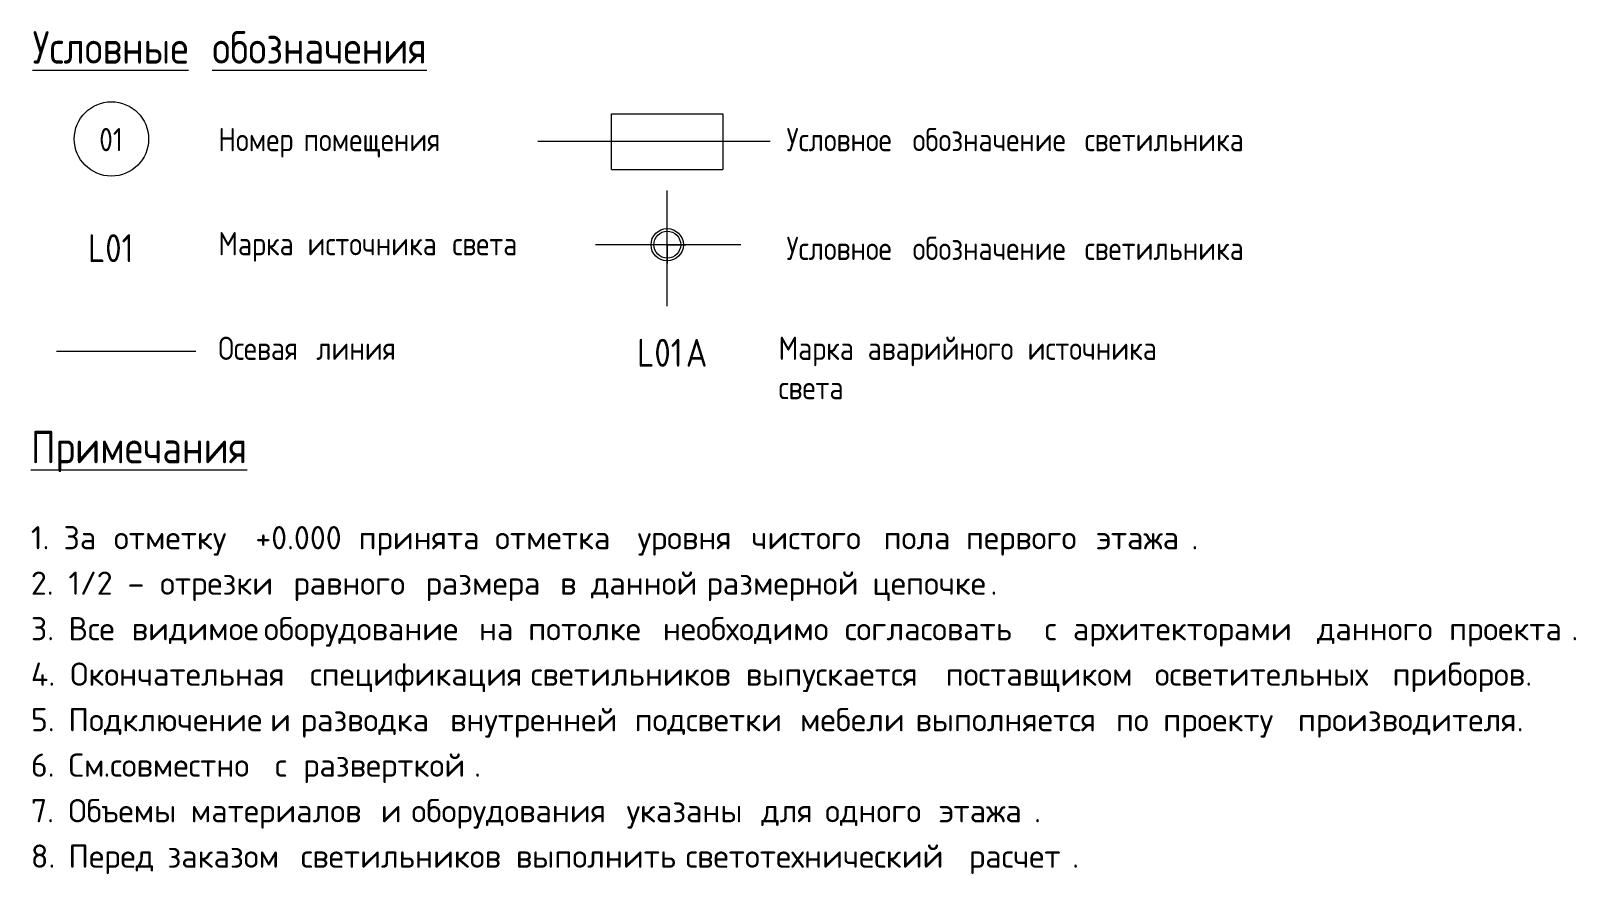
# Model space of a CAD drawing. Header units: millimetres. Extents: x 35098 to 231722, y -8553 to 29000.
# Drawn here: x 84978.3 to 85144.5, y 3033.9 to 3124.6 of the extents above; entities that cross this region are included whole.
import ezdxf

# ---------------------------------------------------------------- set-up
doc = ezdxf.new("R2010")
doc.units = ezdxf.units.MM
doc.linetypes.add('ADSK_Штрих_ш2 п1', pattern=[300, 200, -100])
for name, color, linetype, lineweight in [('A-DETL', 7, 'Continuous', 9), ('A-DETL-1', 7, 'ADSK_Штрих_ш2 п1', 9), ('G-ANNO-TEXT', 7, 'Continuous', 9)]:
    doc.layers.add(name, color=color, linetype=linetype, lineweight=lineweight)
doc.layers.add('G-ANNO-TEXT-1', color=1, linetype='Continuous', lineweight=9, true_color=0xff0000)
doc.styles.add('GOST Common_2', font='GOST_Common.ttf', dxfattribs={"width": 0.9, "height": 3.5})
doc.styles.add('GOST Common_3', font='GOST_Common.ttf', dxfattribs={"width": 0.9, "height": 3})
doc.styles.add('GOST Common_4', font='GOST_Common.ttf', dxfattribs={"width": 0.9, "height": 2.5})
doc.styles.add('ISOCPEUR_3', font='isocpeur.ttf', dxfattribs={"height": 2.5})

msp = doc.modelspace()

# ---------------------------------------------------------------- linework, layer by layer
at = {"layer": 'A-DETL'}
for p, q in [((85040.74, 3109.69), (85040.74, 3115.69)), ((85040.74, 3115.69), (85052.74, 3115.69)), ((85052.74, 3115.69), (85052.74, 3109.69)), ((85040.74, 3109.69), (85052.74, 3109.69)), ((85046.74, 3101.59), (85046.74, 3103.59)), ((85046.74, 3101.59), (85044.74, 3101.59)), ((85046.74, 3101.59), (85046.74, 3099.59)), ((85046.74, 3101.59), (85048.74, 3101.59))]:
    msp.add_line(p, q, dxfattribs=at)
for centre, radius in [((84986.94, 3112.97), 4), ((85046.74, 3101.59), 1.74), ((85046.74, 3101.59), 1.45)]:
    msp.add_circle(centre, radius, dxfattribs=at)
at = {"layer": 'A-DETL-1'}
for p, q in [((85057.81, 3112.69), (85032.81, 3112.69)), ((85046.74, 3094.98), (85046.74, 3107.43)), ((85054.66, 3101.59), (85039.03, 3101.59)), ((84981.03, 3090.15), (84996.03, 3090.15))]:
    msp.add_line(p, q, dxfattribs=at)

# ---------------------------------------------------------------- texts
at = {"layer": 'G-ANNO-TEXT', "attachment_point": 1}
for s, insert, char_height, width, style in [('\\LУсловные', (84978.45, 3124.57), 3.5, 22.1506, 'GOST Common_2'), ('\\L\\fGOST Common|b0|i0|c204|p34|;\\W.9;\\L ', (84996.72, 3124.57), 3.5, 1.2987, 'GOST Common_2'), ('\\Lобозначения', (84997.79, 3124.57), 3.5, 30.1595, 'GOST Common_2'), ('Условное', (85059.58, 3114.15), 2.5, 15.5127, 'GOST Common_4'), ('обозначение', (85073.15, 3114.15), 2.5, 21.5013, 'GOST Common_4'), ('01', (84985.62, 3114.15), 2.5, 3.319, 'GOST Common_4'), ('Номер', (84998.44, 3114.15), 2.5, 10.1734, 'GOST Common_4'), ('\\fGOST Common|b0|i0|c204|p34|;\\W.9; ', (85006.83, 3114.15), 2.5, 0.938, 'GOST Common_4'), ('помещения', (85007.61, 3114.15), 2.5, 18.543, 'GOST Common_4'), ('\\fGOST Common|b0|i0|c204|p34|;\\W.9; ', (85072.38, 3114.15), 2.5, 0.938, 'GOST Common_4'), ('\\fGOST Common|b0|i0|c204|p34|;\\W.9; ', (85090.89, 3114.15), 2.5, 0.938, 'GOST Common_4'), ('светильника', (85091.66, 3114.15), 2.5, 21.862, 'GOST Common_4'), ('Марка', (84998.44, 3102.95), 2.5, 10.6785, 'GOST Common_4'), ('\\fGOST Common|b0|i0|c204|p34|;\\W.9; ', (85007.25, 3102.95), 2.5, 0.938, 'GOST Common_4'), ('\\fGOST Common|b0|i0|c204|p34|;\\W.9; ', (85022.85, 3102.95), 2.5, 0.938, 'GOST Common_4'), ('источника', (85008.03, 3102.95), 2.5, 17.9658, 'GOST Common_4'), ('света', (85023.62, 3102.95), 2.5, 10.1734, 'GOST Common_4'), ('Условное', (85059.58, 3102.45), 2.5, 15.5127, 'GOST Common_4'), ('\\fGOST Common|b0|i0|c204|p34|;\\W.9; ', (85072.38, 3102.45), 2.5, 0.938, 'GOST Common_4'), ('обозначение', (85073.15, 3102.45), 2.5, 21.5013, 'GOST Common_4'), ('\\fGOST Common|b0|i0|c204|p34|;\\W.9; ', (85090.89, 3102.45), 2.5, 0.938, 'GOST Common_4'), ('светильника', (85091.66, 3102.45), 2.5, 21.862, 'GOST Common_4'), ('Осевая', (84998.44, 3091.7), 2.5, 11.8329, 'GOST Common_4'), ('\\fGOST Common|b0|i0|c204|p34|;\\W.9; ', (85008.2, 3091.7), 2.5, 0.938, 'GOST Common_4'), ('линия', (85008.98, 3091.7), 2.5, 9.7405, 'GOST Common_4'), ('Марка', (85058.72, 3091.7), 2.5, 10.6785, 'GOST Common_4'), ('\\fGOST Common|b0|i0|c204|p34|;\\W.9; ', (85067.54, 3091.7), 2.5, 0.938, 'GOST Common_4'), ('аварийного', (85068.31, 3091.7), 2.5, 19.9139, 'GOST Common_4'), ('\\fGOST Common|b0|i0|c204|p34|;\\W.9; ', (85084.74, 3091.7), 2.5, 0.938, 'GOST Common_4'), ('источника', (85085.51, 3091.7), 2.5, 17.9658, 'GOST Common_4'), ('\\fGOST Common|b0|i0|c204|p34|;\\W.9; ', (85100.34, 3091.7), 2.5, 0.938, 'GOST Common_4'), ('света', (85058.72, 3087.47), 2.5, 10.1734, 'GOST Common_4'), ('\\LПримечания', (84978.27, 3081.57), 3.5, 28.4278, 'GOST Common_2'), ('1. ', (84978.27, 3071.32), 2.5, 4.2489, 'ISOCPEUR_3'), ('За', (84981.78, 3071.32), 2.5, 4.73, 'ISOCPEUR_3'), ('\\fISOCPEUR|b0|i0|c204|p34|; ', (84985.68, 3071.32), 2.5, 1.8439, 'ISOCPEUR_3'), (' +0.000 ', (85000.83, 3071.32), 2.5, 15.3924, 'ISOCPEUR_3'), ('\\fISOCPEUR|b0|i0|c204|p34|; ', (85026.69, 3071.32), 2.5, 1.8439, 'ISOCPEUR_3'), ('\\fISOCPEUR|b0|i0|c204|p34|; ', (85042.04, 3071.32), 2.5, 1.8439, 'ISOCPEUR_3'), ('\\fISOCPEUR|b0|i0|c204|p34|; ', (85054.27, 3071.32), 2.5, 1.8439, 'ISOCPEUR_3'), ('\\fISOCPEUR|b0|i0|c204|p34|; ', (85068.49, 3071.32), 2.5, 1.8439, 'ISOCPEUR_3'), ('\\fISOCPEUR|b0|i0|c204|p34|; ', (85077.36, 3071.32), 2.5, 1.8439, 'ISOCPEUR_3'), ('\\fISOCPEUR|b0|i0|c204|p34|; ', (85091.38, 3071.32), 2.5, 1.8439, 'ISOCPEUR_3'), ('отметку', (84987.2, 3071.32), 2.5, 16.5148, 'ISOCPEUR_3'), ('принята', (85013.53, 3071.32), 2.5, 15.9536, 'ISOCPEUR_3'), ('отметка', (85028.21, 3071.32), 2.5, 16.7553, 'ISOCPEUR_3'), ('уровня', (85043.56, 3071.32), 2.5, 12.9873, 'ISOCPEUR_3'), ('чистого', (85055.79, 3071.32), 2.5, 15.3924, 'ISOCPEUR_3'), ('пола', (85070.02, 3071.32), 2.5, 8.8987, 'ISOCPEUR_3'), ('первого', (85078.88, 3071.32), 2.5, 15.1519, 'ISOCPEUR_3'), ('этажа', (85092.9, 3071.32), 2.5, 12.4262, 'ISOCPEUR_3'), ('\\fISOCPEUR|b0|i0|c204|p34|;.', (85103.15, 3071.32), 2.5, 0.8819, 'ISOCPEUR_3'), ('2. 1/2 ', (84978.27, 3066.43), 2.5, 12.5865, 'ISOCPEUR_3'), ('\\fISOCPEUR|b0|i0|c204|p34|; ', (84990.64, 3066.43), 2.5, 1.8439, 'ISOCPEUR_3'), ('отрезки', (84992.16, 3066.43), 2.5, 15.5527, 'ISOCPEUR_3'), ('\\fISOCPEUR|b0|i0|c204|p34|; ', (85004.99, 3066.43), 2.5, 1.8439, 'ISOCPEUR_3'), ('\\fISOCPEUR|b0|i0|c204|p34|; ', (85019.22, 3066.43), 2.5, 1.8439, 'ISOCPEUR_3'), ('размера', (85020.74, 3066.43), 2.5, 15.7131, 'ISOCPEUR_3'), ('\\fISOCPEUR|b0|i0|c204|p34|; ', (85033.7, 3066.43), 2.5, 1.8439, 'ISOCPEUR_3'), ('\\fISOCPEUR|b0|i0|c204|p34|; ', (85037.01, 3066.43), 2.5, 1.8439, 'ISOCPEUR_3'), ('данной', (85038.53, 3066.43), 2.5, 13.2278, 'ISOCPEUR_3'), ('\\fISOCPEUR|b0|i0|c204|p34|; ', (85049.44, 3066.43), 2.5, 1.8439, 'ISOCPEUR_3'), ('размерной', (85050.97, 3066.43), 2.5, 19.8017, 'ISOCPEUR_3'), ('\\fISOCPEUR|b0|i0|c204|p34|; ', (85067.3, 3066.43), 2.5, 1.8439, 'ISOCPEUR_3'), ('\\fISOCPEUR|b0|i0|c204|p34|;–', (84988.66, 3066.43), 2.5, 2.4051, 'ISOCPEUR_3'), ('равного', (85006.52, 3066.43), 2.5, 15.3924, 'ISOCPEUR_3'), ('\\fISOCPEUR|b0|i0|c204|p34|;в', (85035.22, 3066.43), 2.5, 2.1646, 'ISOCPEUR_3'), ('цепочке', (85068.82, 3066.43), 2.5, 15.3924, 'ISOCPEUR_3'), ('\\fISOCPEUR|b0|i0|c204|p34|;.', (85081.52, 3066.43), 2.5, 0.8819, 'ISOCPEUR_3'), ('3. ', (84978.27, 3061.53), 2.5, 4.8903, 'ISOCPEUR_3'), ('Все', (84982.31, 3061.53), 2.5, 6.4135, 'ISOCPEUR_3'), ('\\fISOCPEUR|b0|i0|c204|p34|; ', (84987.6, 3061.53), 2.5, 1.8439, 'ISOCPEUR_3'), ('\\fISOCPEUR|b0|i0|c204|p34|; ', (85001.82, 3061.53), 2.5, 1.8439, 'ISOCPEUR_3'), ('оборудование', (85003.34, 3061.53), 2.5, 26.2152, 'ISOCPEUR_3'), ('\\fISOCPEUR|b0|i0|c204|p34|; ', (85024.97, 3061.53), 2.5, 1.8439, 'ISOCPEUR_3'), ('\\fISOCPEUR|b0|i0|c204|p34|; ', (85030.26, 3061.53), 2.5, 1.8439, 'ISOCPEUR_3'), ('\\fISOCPEUR|b0|i0|c204|p34|; ', (85044.75, 3061.53), 2.5, 1.8439, 'ISOCPEUR_3'), ('необходимо', (85046.27, 3061.53), 2.5, 21.8861, 'ISOCPEUR_3'), ('\\fISOCPEUR|b0|i0|c204|p34|; ', (85064.33, 3061.53), 2.5, 1.8439, 'ISOCPEUR_3'), ('\\fISOCPEUR|b0|i0|c204|p34|; ', (85085.82, 3061.53), 2.5, 1.8439, 'ISOCPEUR_3'), ('\\fISOCPEUR|b0|i0|c204|p34|; ', (85088.87, 3061.53), 2.5, 1.8439, 'ISOCPEUR_3'), ('\\fISOCPEUR|b0|i0|c204|p34|; ', (85115.13, 3061.53), 2.5, 1.8439, 'ISOCPEUR_3'), ('\\fISOCPEUR|b0|i0|c204|p34|; ', (85129.35, 3061.53), 2.5, 1.8439, 'ISOCPEUR_3'), ('видимое', (84989.12, 3061.53), 2.5, 15.3924, 'ISOCPEUR_3'), ('на', (85026.49, 3061.53), 2.5, 4.5696, 'ISOCPEUR_3'), ('потолке', (85031.78, 3061.53), 2.5, 15.7131, 'ISOCPEUR_3'), ('согласовать', (85065.85, 3061.53), 2.5, 24.211, 'ISOCPEUR_3'), ('\\fISOCPEUR|b0|i0|c204|p34|;с', (85087.35, 3061.53), 2.5, 1.8439, 'ISOCPEUR_3'), ('архитекторами', (85090.39, 3061.53), 2.5, 29.9831, 'ISOCPEUR_3'), ('данного', (85116.65, 3061.53), 2.5, 15.3924, 'ISOCPEUR_3'), ('проекта', (85130.87, 3061.53), 2.5, 15.9536, 'ISOCPEUR_3'), ('\\fISOCPEUR|b0|i0|c204|p34|;.', (85144.03, 3061.53), 2.5, 0.8819, 'ISOCPEUR_3'), ('4. ', (84978.27, 3056.64), 2.5, 5.1308, 'ISOCPEUR_3'), ('Окончательная', (84982.5, 3056.64), 2.5, 29.4219, 'ISOCPEUR_3'), ('\\fISOCPEUR|b0|i0|c204|p34|; ', (85006.78, 3056.64), 2.5, 1.8439, 'ISOCPEUR_3'), ('спецификация', (85008.3, 3056.64), 2.5, 26.9367, 'ISOCPEUR_3'), ('\\fISOCPEUR|b0|i0|c204|p34|; ', (85030.53, 3056.64), 2.5, 1.8439, 'ISOCPEUR_3'), ('\\fISOCPEUR|b0|i0|c204|p34|; ', (85053.68, 3056.64), 2.5, 1.8439, 'ISOCPEUR_3'), ('\\fISOCPEUR|b0|i0|c204|p34|; ', (85075.17, 3056.64), 2.5, 1.8439, 'ISOCPEUR_3'), ('\\fISOCPEUR|b0|i0|c204|p34|; ', (85097.66, 3056.64), 2.5, 1.8439, 'ISOCPEUR_3'), ('\\fISOCPEUR|b0|i0|c204|p34|; ', (85123.26, 3056.64), 2.5, 1.8439, 'ISOCPEUR_3'), ('приборов', (85124.78, 3056.64), 2.5, 17.3165, 'ISOCPEUR_3'), ('светильников', (85032.05, 3056.64), 2.5, 26.2152, 'ISOCPEUR_3'), ('выпускается', (85055.2, 3056.64), 2.5, 24.211, 'ISOCPEUR_3'), ('поставщиком', (85076.7, 3056.64), 2.5, 25.4135, 'ISOCPEUR_3'), ('осветительных', (85099.19, 3056.64), 2.5, 29.1814, 'ISOCPEUR_3'), ('\\fISOCPEUR|b0|i0|c204|p34|;.', (85139.07, 3056.64), 2.5, 0.8819, 'ISOCPEUR_3'), ('5. ', (84978.27, 3051.74), 2.5, 4.8903, 'ISOCPEUR_3'), ('Подключение', (84982.31, 3051.74), 2.5, 24.4515, 'ISOCPEUR_3'), ('\\fISOCPEUR|b0|i0|c204|p34|; ', (85002.48, 3051.74), 2.5, 1.8439, 'ISOCPEUR_3'), ('\\fISOCPEUR|b0|i0|c204|p34|;и', (85004, 3051.74), 2.5, 2.1646, 'ISOCPEUR_3'), ('\\fISOCPEUR|b0|i0|c204|p34|; ', (85005.79, 3051.74), 2.5, 1.8439, 'ISOCPEUR_3'), ('разводка', (85007.31, 3051.74), 2.5, 17.6371, 'ISOCPEUR_3'), ('\\fISOCPEUR|b0|i0|c204|p34|; ', (85021.86, 3051.74), 2.5, 1.8439, 'ISOCPEUR_3'), ('внутренней', (85023.38, 3051.74), 2.5, 22.2067, 'ISOCPEUR_3'), ('\\fISOCPEUR|b0|i0|c204|p34|; ', (85041.71, 3051.74), 2.5, 1.8439, 'ISOCPEUR_3'), ('подсветки', (85043.23, 3051.74), 2.5, 19.7215, 'ISOCPEUR_3'), ('\\fISOCPEUR|b0|i0|c204|p34|; ', (85059.5, 3051.74), 2.5, 1.8439, 'ISOCPEUR_3'), ('мебели', (85061.02, 3051.74), 2.5, 13.2278, 'ISOCPEUR_3'), ('\\fISOCPEUR|b0|i0|c204|p34|; ', (85071.93, 3051.74), 2.5, 1.8439, 'ISOCPEUR_3'), ('выполняется', (85073.46, 3051.74), 2.5, 24.2911, 'ISOCPEUR_3'), ('\\fISOCPEUR|b0|i0|c204|p34|; ', (85093.5, 3051.74), 2.5, 1.8439, 'ISOCPEUR_3'), ('по', (85095.02, 3051.74), 2.5, 4.3291, 'ISOCPEUR_3'), ('\\fISOCPEUR|b0|i0|c204|p34|; ', (85098.59, 3051.74), 2.5, 1.8439, 'ISOCPEUR_3'), ('проекту', (85100.11, 3051.74), 2.5, 15.7131, 'ISOCPEUR_3'), ('\\fISOCPEUR|b0|i0|c204|p34|; ', (85113.08, 3051.74), 2.5, 1.8439, 'ISOCPEUR_3'), ('производителя', (85114.6, 3051.74), 2.5, 28.5401, 'ISOCPEUR_3'), ('\\fISOCPEUR|b0|i0|c204|p34|;.', (85138.15, 3051.74), 2.5, 0.8819, 'ISOCPEUR_3'), ('6. ', (84978.27, 3046.85), 2.5, 4.8903, 'ISOCPEUR_3'), ('См', (84982.31, 3046.85), 2.5, 4.5696, 'ISOCPEUR_3'), ('совместно', (84986.8, 3046.85), 2.5, 19.6413, 'ISOCPEUR_3'), ('\\fISOCPEUR|b0|i0|c204|p34|; ', (85003.01, 3046.85), 2.5, 1.8439, 'ISOCPEUR_3'), ('\\fISOCPEUR|b0|i0|c204|p34|;с', (85004.53, 3046.85), 2.5, 1.8439, 'ISOCPEUR_3'), ('\\fISOCPEUR|b0|i0|c204|p34|; ', (85006.05, 3046.85), 2.5, 1.8439, 'ISOCPEUR_3'), ('разверткой', (85007.57, 3046.85), 2.5, 22.2869, 'ISOCPEUR_3'), ('\\fISOCPEUR|b0|i0|c204|p34|;.', (84986.08, 3046.85), 2.5, 0.8819, 'ISOCPEUR_3'), ('\\fISOCPEUR|b0|i0|c204|p34|;.', (85025.96, 3046.85), 2.5, 0.8819, 'ISOCPEUR_3'), ('7. ', (84978.27, 3041.95), 2.5, 4.8903, 'ISOCPEUR_3'), ('Объемы', (84982.31, 3041.95), 2.5, 14.1097, 'ISOCPEUR_3'), ('\\fISOCPEUR|b0|i0|c204|p34|; ', (84993.95, 3041.95), 2.5, 1.8439, 'ISOCPEUR_3'), ('материалов', (84995.47, 3041.95), 2.5, 22.9283, 'ISOCPEUR_3'), ('\\fISOCPEUR|b0|i0|c204|p34|; ', (85014.39, 3041.95), 2.5, 1.8439, 'ISOCPEUR_3'), ('\\fISOCPEUR|b0|i0|c204|p34|;и', (85015.91, 3041.95), 2.5, 2.1646, 'ISOCPEUR_3'), ('\\fISOCPEUR|b0|i0|c204|p34|; ', (85017.69, 3041.95), 2.5, 1.8439, 'ISOCPEUR_3'), ('оборудования', (85019.22, 3041.95), 2.5, 26.2152, 'ISOCPEUR_3'), ('\\fISOCPEUR|b0|i0|c204|p34|; ', (85040.85, 3041.95), 2.5, 1.8439, 'ISOCPEUR_3'), ('указаны', (85042.37, 3041.95), 2.5, 15.7131, 'ISOCPEUR_3'), ('\\fISOCPEUR|b0|i0|c204|p34|; ', (85055.33, 3041.95), 2.5, 1.8439, 'ISOCPEUR_3'), ('для', (85056.85, 3041.95), 2.5, 6.4937, 'ISOCPEUR_3'), ('\\fISOCPEUR|b0|i0|c204|p34|; ', (85062.21, 3041.95), 2.5, 1.8439, 'ISOCPEUR_3'), ('одного', (85063.73, 3041.95), 2.5, 12.9873, 'ISOCPEUR_3'), ('\\fISOCPEUR|b0|i0|c204|p34|; ', (85074.45, 3041.95), 2.5, 1.8439, 'ISOCPEUR_3'), ('этажа', (85075.97, 3041.95), 2.5, 12.4262, 'ISOCPEUR_3'), ('\\fISOCPEUR|b0|i0|c204|p34|;.', (85086.22, 3041.95), 2.5, 0.8819, 'ISOCPEUR_3'), ('8. ', (84978.27, 3037.06), 2.5, 4.8903, 'ISOCPEUR_3'), ('Перед', (84982.31, 3037.06), 2.5, 11.0633, 'ISOCPEUR_3'), ('\\fISOCPEUR|b0|i0|c204|p34|; ', (84991.43, 3037.06), 2.5, 1.8439, 'ISOCPEUR_3'), ('заказом', (84992.96, 3037.06), 2.5, 15.5527, 'ISOCPEUR_3'), ('\\fISOCPEUR|b0|i0|c204|p34|; ', (85005.79, 3037.06), 2.5, 1.8439, 'ISOCPEUR_3'), ('светильников', (85007.31, 3037.06), 2.5, 26.2152, 'ISOCPEUR_3'), ('\\fISOCPEUR|b0|i0|c204|p34|; ', (85028.94, 3037.06), 2.5, 1.8439, 'ISOCPEUR_3'), ('выполнить', (85030.46, 3037.06), 2.5, 20.2827, 'ISOCPEUR_3'), ('\\fISOCPEUR|b0|i0|c204|p34|; ', (85047.2, 3037.06), 2.5, 1.8439, 'ISOCPEUR_3'), ('светотехнический', (85048.72, 3037.06), 2.5, 35.1139, 'ISOCPEUR_3'), ('\\fISOCPEUR|b0|i0|c204|p34|; ', (85077.69, 3037.06), 2.5, 1.8439, 'ISOCPEUR_3'), ('расчет', (85079.21, 3037.06), 2.5, 13.4683, 'ISOCPEUR_3'), ('\\fISOCPEUR|b0|i0|c204|p34|;.', (85090.32, 3037.06), 2.5, 0.8819, 'ISOCPEUR_3')]:
    msp.add_mtext(s, dxfattribs=dict(at, insert=insert, char_height=char_height, width=width, style=style))
at = {"layer": 'G-ANNO-TEXT-1', "char_height": 3, "attachment_point": 1, "style": 'GOST Common_3'}
for s, insert, width in [('L01', (84984.41, 3102.72), 6.3494), ('L01', (85043.5, 3091.47), 6.3494), ('\\fGOST Common|b0|i0|c204|p34|;\\W.9;А', (85048.74, 3091.47), 2.9582)]:
    msp.add_mtext(s, dxfattribs=dict(at, insert=insert, width=width))

doc.saveas('drawing.dxf')
